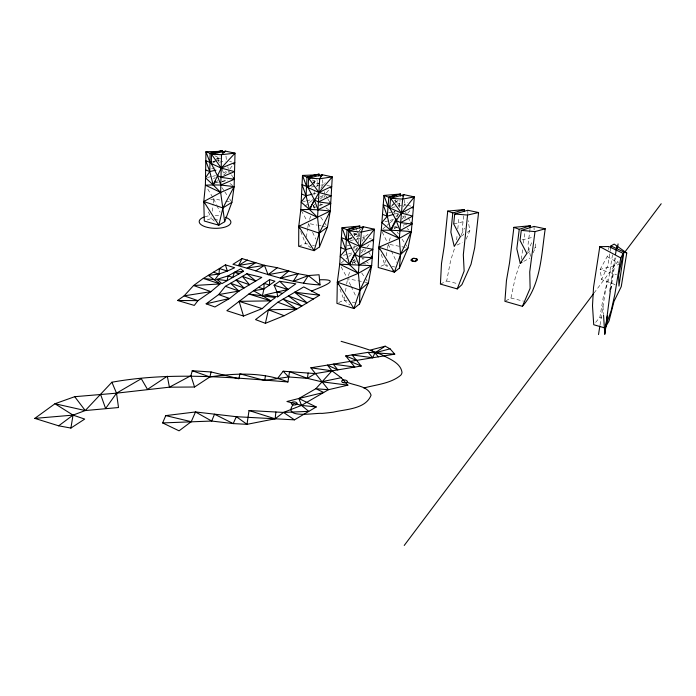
<?xml version="1.0" encoding="UTF-8"?>
<svg xmlns="http://www.w3.org/2000/svg" width="696" height="696" viewBox="0 0 696 696"><rect width="100%" height="100%" fill="white"/><g stroke="black" fill="none" stroke-linecap="round" stroke-linejoin="round"><path stroke-width="0.52" stroke-dasharray="3.48 2.61" d="M218.727 162.081L218.857 156.139M314.653 208.252L313.435 206.46L313.548 204.337M314.053 195.011L314.27 190.991M314.653 183.753L314.87 179.759M353.899 249.255L354.186 244.957M354.812 235.944L354.943 233.952L349.74 235.361M358.684 242.834L359.588 229.976M394.667 214.168L394.919 211.106L388.707 212.732M395.85 199.674L395.693 201.64L399.774 203.363L398.155 205.946M399.417 207.573L400.035 200.239M456.637 239.894L457.133 235.109M457.785 228.906L458.995 217.248M463.64 215.882L462.292 228.645L463.814 234.813M214.333 221.163L211.34 218.466L211.593 216.412M212.21 211.262L213.089 204.059M213.211 203.032L213.707 198.908L207.051 187.92M521.382 259.286L522.766 248.394M523.435 243.148L524.671 233.438M610.523 289.493L613.115 269.274M530.056 228.906L527.977 245.035L530.587 256.502M610.905 289.266L611.349 286.065M310.947 248.046L305.431 243.47L305.744 241.364M306.37 237.162L307.632 228.749M307.789 227.696L308.424 223.486L316.889 225.069M615.099 284.612L601.622 279.531L600.143 269.422L607.147 256.633L607.617 253.605M608.252 249.56L608.574 247.541M610.636 247.906L607.843 265.611L601.622 279.531M600.048 324.928L607.504 277.782M612.489 254.806L608.478 280.053L603.441 296.165L599.882 317.228L595.089 323.075M609.574 291.467L615.186 256.319M610.757 289.719L615.873 257.755M338.717 302.551L344.059 300.046L344.581 296.844M345.46 291.511L346.504 285.108M346.678 284.046L347.382 279.775M380.999 266.22L384.705 264.532L385.454 260.252M386.202 255.971L387.315 249.551M387.507 248.481L388.246 244.2L405.959 247.524M440.411 284.09L446.675 281.001L450.66 260.4L455.08 246.689M505.766 300.855L510.925 298.071L515.388 277.199L519.712 264.262M228.114 172.477L228.697 170.503M309.598 219.484L310.781 215.473M348.487 275.66L349.723 271.588M352.202 263.445L352.82 261.409M389.203 241.138L390.778 236.031M323.979 197.568L324.684 195.55M364.669 251.856L365.409 249.925M404.811 218.535L405.925 215.76M466.163 239.12L469.852 230.698L468.121 220.597M527.725 251.517L532.492 240.807M397.138 216.708L398.521 213.811M533.084 252.822L535.798 247.158L535.015 242.034M461.257 234.804L464.458 228.175M356.204 250.49L358.022 246.758M403.454 206.712L404.411 204.868L407.725 202.205M362.033 241.277L364.043 237.519L368.819 233.682M316.654 186.728L318.559 183.318L317.42 180.525M320.952 188.329L322.979 184.762L325.31 182.787M356.448 240.329L359.171 235.874L357.309 231.307M354.873 250.804L357.274 247.48M396.024 216.865L398.39 213.646M594.019 293.077L619.457 259.26M229.915 168.893L232.342 165.691M326.372 192.922L329.043 189.66M366.835 247.21L370.907 242.521M407.604 213.333L410.222 210.331M353.203 260.756L354.725 259.251M360.824 253.248L365.391 248.75M401.836 219.231L405.55 215.56M349.723 238.98L351.219 237.545M391.813 205.381L394.145 203.136M313.348 205.755L314.905 204.259M320.36 199.03L324.258 195.298M391.343 206.521L394.484 203.554M395.267 202.814L398.408 199.856M349.688 239.668L353.498 236.083M354.255 235.37L356.543 233.221M359.58 230.359L361.102 228.923M309.337 186.763L311.66 184.588M312.443 183.866L314.766 181.682L318.559 183.318L314.548 184.353M215.482 182.752L217.813 180.586M224.034 174.826L227.923 171.216M309.676 186.241L311.251 184.805M312.034 184.083L316.767 179.777M213.394 162.925L216.491 160.124M217.265 159.428L218.814 158.027L221.406 159.175M393.284 212.532L394.919 211.106M212.898 162.212L214.472 160.828M215.264 160.141L219.997 155.991M341.353 262.827L347.922 257.303M348.748 256.606L352.855 253.161M382.896 228.819L386.141 226.096M386.95 225.408L389.386 223.364M390.195 222.685L394.249 219.275L390.117 220.38M304.874 206.286L312.208 200.352M213.559 178.82L215.186 177.55M526.863 253.466L530.926 250.595M534.171 248.307L535.798 247.158M460.334 236.701L463.797 234.517M467.26 232.334L469.852 230.698M361.511 250.69L364.295 249.072M402.636 216.908L404.463 215.873M523.749 261.374L529.934 258.025M316.297 198.934L319.212 197.473M320.186 196.985L324.066 195.037M457.028 245.088L462.57 242.356M352.315 263.149L356.221 261.331M394.536 228.497L397.416 227.192M223.007 172.973L226.8 171.32M298.671 246.236L305.431 243.47L308.441 244.2M313.47 207.869L315.479 207.051M319.499 205.424L323.553 204.372M207.312 219.936L211.34 218.466L213.394 218.962M221.894 181.795L227.923 180.125M353.577 247.289L356.517 246.41M349.357 238.763L352.298 237.893M356.23 236.736L359.171 235.874L352.655 232.568M395.084 213.968L398.008 213.124M396.842 204.189L399.774 203.363L398.599 200.5M343.319 255.362L347.461 254.205M348.496 253.918L352.637 252.761M347 245.888L352.185 244.461M384.958 221.754L389.09 220.658M210.731 199.691L213.707 198.908L219.779 200.03M313.052 193.949L316.045 193.166M620.58 264.106L600.143 269.422L616.569 274.642M309.546 185.632L313.548 184.605M222.041 181.351L225.782 180.412L224.155 179.211M522.061 239.911L532.205 237.414M303.282 201.596L305.396 201.083M306.449 200.831L312.782 199.291M312.808 182.143L314.766 181.682M213.019 161.681L215.081 161.211M216.108 160.976L220.223 160.036M319.49 205.076L321.509 204.615L319.803 203.371M453.688 223.903L465.032 221.302M350.288 240.625L355.578 239.424M356.63 239.189L364.043 237.519L363.782 233.221M215.325 182.961L218.3 182.291M207.504 177.41L211.488 176.54M212.48 176.323L215.473 175.67M211.636 168.641L216.63 167.571M391.865 207.556L397.094 206.434M398.138 206.207L404.411 204.868L406.429 205.25M216.813 158.444L218.814 158.027M394.589 226.635L396.494 226.235M355.578 263.975L353.133 260.391L355.117 260M311.286 187.05L315.54 186.224M316.602 186.015L319.795 185.388M320.856 185.179L322.979 184.762L325.893 185.31M219.388 162.177L225.434 161.107M407.09 224.521L402.218 225.025L403.871 226.217M364.104 258.433L362.077 258.616L364.687 260.53M225.843 201.161L229.889 201.91M229.567 161.516L231.655 161.907M317.95 225.269L321.126 225.861M322.187 226.052L325.363 226.644M326.868 185.493L331.722 186.406M407.447 205.442L411.484 206.199M369.358 238.563L371.49 238.98M367.358 282.567L347.556 278.713L350.767 285.517M214.42 219.214L218.527 220.206M312.469 245.175L314.479 245.662M381.269 254.353L384.705 264.532L387.863 265.298M392.065 266.324L395.215 267.09M446.675 281.001L457.829 283.716M510.925 298.071L523.523 301.142M339.944 289.11L344.059 300.046L347.147 300.837M352.289 302.142L357.44 303.456M394.667 227.114L397.79 227.957M313.435 206.46L315.41 206.999M353.133 260.391L356.213 261.27M362.39 263.018L367.531 264.48M599.882 317.228L601.709 317.976M354.943 233.952L359.171 235.874M214.786 155.721L220.406 158.601M312.339 179.994L318.559 183.318M607.147 256.633L618.788 263.114M394.284 200.309L399.774 203.363M407.169 228.61L408.822 229.802M325.876 207.808L330.252 211.001M365.557 261.174L369.907 264.367M229.958 183.492L234.134 186.58M384.705 264.532L389.569 268.334M344.059 300.046L349.81 304.978M393.631 226.835L394.832 228.593M397.233 232.107L398.434 233.865M402.036 239.128L404.437 242.643M405.037 243.522L407.438 247.036M361.685 272.928L364.739 277.4M365.348 278.296L367.183 280.984M320.76 217.196L323.814 221.676M324.423 222.572L326.259 225.252M221.85 187.511L224.216 190.982M224.808 191.852L227.183 195.332M229.55 198.804L231.916 202.284M229.262 171.373L230.95 174.009M231.516 174.887L232.638 176.636M368.367 251.526L370.585 255.049M325.606 195.446L327.303 198.143M327.868 199.047L328.999 200.839M407.995 217.587L410.266 221.258M301.316 210.514L306.892 220.71M341.179 266.925L346.573 276.895M382.208 232.055L387.324 242.339M213.707 198.908L216.447 204.607M216.908 205.555L220.11 212.202M308.424 223.486L310.729 228.366M312.574 232.264L315.81 239.085M351.228 286.482L355.821 296.209M388.246 244.2L390.926 249.942M391.378 250.899L396.737 262.375M208.409 211.88L211.34 218.466M355.813 227.662L356.935 230.393M300.733 231.368L305.431 243.47M222.076 168.693L223.929 174.548M227.801 166.675L228.245 168.589M324.423 191.609L325.032 194.549M364.043 237.519L364.46 239.615M405.725 211.845L406.29 214.829M225.982 156.043L226.357 159.958M322.631 179.759L322.979 184.762M602.971 306.466L603.458 313.931M404.159 199.769L404.411 204.868M467.773 210.253L467.912 214.385M534.049 226.417L534.119 230.62M204.902 216.752A15.851 6.429 1.3 0 1 210.827 215.603M215.255 215.464A15.851 6.429 1.3 0 1 218.579 215.69"/><path stroke-width="1.04" d="M269.596 279.609L269.509 285.047L264.141 283.411L263.897 288.988L262.435 295.722L270.866 300.863L275.451 297.566L248.881 294.017L226.861 310.686L243.504 316.054L262.183 308.615L270.866 300.863L248.881 294.017L269.596 279.609L274.937 281.228L263.897 288.988L253.553 290.78L262.435 295.722M211.801 163.36L209.94 162.386L205.946 151.711L210.105 153.329L209.774 171.573L213.15 184.91L220.649 192.435L224.678 221.702L218.814 225.208L204.293 221.032L203.789 201.527L205.39 185.171L205.946 151.711L218.953 151.424L222.476 150.554L222.433 152.554M234.134 186.58L220.649 192.435L203.789 201.527L218.814 225.208L222.911 207.956L234.134 186.58L220.815 185.058L217.317 175.453L211.314 163.595L211.497 154.216L225.521 151.154L235.022 153.155L234.134 186.58L231.916 202.284L224.678 221.702M359.493 303.978L359.98 290.093L358.397 273.284L361.311 232.081L363.39 226.774L374.387 229.21L371.647 265.646L368.401 282.776L359.493 303.978L353.916 308.511L336.942 303.378L337.325 282.15L339.709 264.202L342.04 227.722L359.858 226.043L359.719 228.01M315.131 174.94L307.014 177.149L306.066 195.776L309.45 209.487L317.559 217.343L319.273 233.151L319.499 246.88L314.105 250.664L298.671 246.236L298.775 226.322L300.803 209.592L302.499 175.427L315.131 174.94L319.064 174.122L318.951 176.166M330.252 211.001L298.775 226.322L314.105 250.664L319.273 233.151L330.252 211.001L317.976 209.8L314.357 199.909L308.102 187.676L308.598 178.098L322.274 174.757L332.288 176.871L330.252 211.001L327.477 227.044L319.499 246.88M352.968 228.662L355.439 226.748L347.06 229.741L345.755 249.646L349.392 264.506L358.397 273.284L371.647 265.646L359.98 290.093L353.916 308.511L337.325 282.15L358.397 273.284L339.709 264.202L371.647 265.646M177.611 300.481L197.925 300.646L184.136 295.852L210.966 291.641L193.566 285.534L220.11 283.933L203.328 278.444L214.89 279.714L219.04 274.041L219.414 268.543L227.348 271.057L234.665 267.734L225.417 264.837L203.328 278.444L193.566 285.534L184.136 295.852L177.611 300.481L194.288 305.413L197.925 300.646L210.966 291.641L220.11 283.933L208.321 275.399L219.04 274.041L227.348 271.057L225.417 264.837M371.133 255.928L372.247 257.694L358.962 265.237L355.012 254.458L348.174 241.103L348.853 230.855L363.39 226.774L361.868 228.21M393.814 196.663L396.25 194.776L388.803 197.246L387.298 216.204L390.691 230.228L399.33 238.354L400.557 254.414L399.417 268.108L394.432 272.127L378.215 267.481L378.859 247.237L381.277 230.185L383.975 195.437L400.548 194.001L400.374 196.081M392.814 270.866L394.432 272.127L400.557 254.414L411.301 231.603L399.974 230.689L396.25 220.545L389.769 208L390.552 198.247L403.906 194.671L414.355 196.881L411.301 231.603L408.039 247.915L399.417 268.108M464.302 209.557L447.728 211.097L444.213 246.297L441.49 263.584L440.411 284.09L457.255 288.91L461.892 284.699L471.035 264.236L474.689 247.706L478.578 212.541L467.773 210.253L454.697 214.029L453.688 223.903L460.334 236.701L454.253 246.454L450.86 232.186L452.818 212.976L464.302 209.557L464.084 211.662M478.578 212.541L467.564 215.047L463.318 254.797L464.145 271.04L457.255 288.91M275.886 412.006L275.12 418.801L247.002 424.334L233.212 423.594L211.688 421.045L162.638 422.924L165.761 415.608L195.515 411.962L236.344 416.695L294.452 419.853L316.236 406.96L298.862 398.495L286.943 401.505L301.49 405.403L316.236 406.96M530.465 225.704L513.909 227.348L509.515 263.001L506.453 280.549L504.905 301.316L522.409 306.318C540.879 285.29 541.323 255.093 545.229 228.801L534.049 226.417L521.287 230.402L520.025 240.416L526.863 253.466L520.216 263.288L516.823 248.768L519.26 229.306L530.465 225.704L530.187 227.836M603.528 314.992L604.798 334.184L610.392 290.554M545.229 228.801L534.998 231.594L529.734 271.858L530.126 288.301L522.409 306.318M287.935 381.947C263.132 372.003 235.892 373.047 209.905 376.919L194.567 387.011L169.415 387.185L116.519 393.17L74.724 396.685L54.958 403.741L34.8 418.383L73.028 415.112L85.251 410.553L111.899 382.226C170.242 371.664 229.306 377.293 287.935 381.947L289.536 371.681L307.388 378.354L321.587 381.765L347.887 385.158L341.171 377.719L331.966 370.837L327.468 365.104L337.804 369.88L333.28 364.156L354.812 367.079L345.712 355.934L368.097 352.341L394.762 354.168L390.047 348.818L385.192 346.199L370.681 349.975L374.926 352.863L378.337 356.839M604.798 334.184L607.269 316.001M347.887 385.158L328.442 389.716L310.834 367.801L331.966 370.837L315.862 388.716L298.862 398.495L301.49 405.403L308.798 411.353L283.507 412.423L249.029 410.544L247.002 424.334L236.344 416.695L233.212 423.594L214.525 414.207L211.688 421.045L195.515 411.962L191.243 421.689L179.063 430.841L162.638 422.924M194.567 387.011L190.921 375.692L192.235 370.742L211.097 371.96L238.893 378.789L239.894 373.822L264.68 380.451L288.614 376.962L307.388 378.354L308.171 373.065M610.94 245.958L623.912 251.995L618.953 286.065L618.622 275.294L623.172 253.396L608.73 246.532L599.795 246.671L593.531 287.387L592.496 305.718L593.723 324.745L604.998 327.973L609.035 320.969L614.037 301.281L621.25 286.621L626.748 253.013L614.185 244.079L610.94 245.958L610.636 247.906M598.517 334.576L599.874 325.998M615.525 254.197L616.717 246.741M617.413 248.167L618.091 243.913M623.172 253.396L620.754 257.911L614.829 294.53L611.184 310.651L604.998 327.973M34.8 418.383L58.673 425.822L70.905 428.066L73.028 415.112L54.958 403.741L85.251 410.553L118.511 407.534L116.519 393.17L111.899 382.226M264.68 380.451L265.507 375.475M265.394 323.309L268.43 309.79L277.843 302.238L303.726 286.926L319.603 295.208L296.618 309.215L284.168 315.714L265.394 323.309L255.528 319.603L268.43 309.79L296.618 309.215L283.063 299.15L301.777 306.075L288.431 295.974L307.084 302.838L294.747 292.242L319.603 295.208M211.097 371.96L209.905 376.919L192.235 370.742M243.556 271.292L234.535 272.293L232.638 277.469L228.149 275.877L216.943 279.383L221.902 283.663L243.556 271.292L240.72 268.813L228.149 275.877L227.035 280.645L216.943 279.383M223.947 152.537L225.521 151.154L221.485 154.677L220.649 192.435L205.39 185.171L213.15 184.91L221.189 168.101L235.022 153.155L221.485 154.677L211.497 154.216L221.189 168.101L234.535 171.634L220.98 177.341L217.317 175.453M277.452 378.58L283.176 371.212L315.236 373.587L361.215 366.026L352.037 354.916L372.699 357.753L374.926 352.863L385.192 346.199M396.215 218.64L390.691 230.228L381.277 230.185L399.33 238.354L411.301 231.603M351.619 247.88L345.755 249.646L340.214 256.232L349.392 264.506L354.838 253.292M320.012 284.908L308.311 275.564L293.277 281.349L298.106 273.728L280.323 278.2L288.831 270.962L268.082 274.676L264.463 265.341L247.132 268.108L255.823 262.627L238.658 265.428L242.034 258.608L264.463 265.341L277.278 267.708L298.106 273.728L308.311 275.564L319.081 274.755L320.012 284.908C289.849 283.55 261.792 271.692 232.942 264.306L242.034 258.608M314.696 199.195L309.45 209.487L300.803 209.592L317.559 217.343L319.699 178.776L322.274 174.757L320.699 176.192M314.357 199.909L318.411 201.927L331.165 195.741L318.933 192.488L308.598 178.098L319.699 178.776L332.288 176.871L318.933 192.488L309.45 209.487L301.177 202.11L306.066 195.776L312.052 194.21M215.925 170.129L209.774 171.573L205.511 177.845L213.15 184.91L215.63 180.403M349.392 264.506L355.012 254.458L360.276 246.741L374.387 229.21L361.311 232.081L348.853 230.855L360.276 246.741L372.873 249.368L359.562 256.824L355.012 254.458M396.25 220.545L400.652 222.676L412.667 216.082L401.453 213.072L390.552 198.247L402.627 199.117L414.355 196.881L401.453 213.072L396.25 220.545L390.691 230.228L381.86 222.581L387.298 216.204L393.136 214.525M303.578 283.037L308.311 275.564M404.228 545.447L593.366 293.947M624.677 252.317L661.2 203.754M233.56 164.091L234.778 162.49L221.189 168.101L211.314 163.595M225.391 286.308L218.657 294.582L206.147 303.795L214.899 306.98L229.567 298.48L238.928 291.067L261.8 277.417L246.845 273.772L225.391 286.308L238.928 291.067L218.657 294.582L229.567 298.48L206.147 303.795M330.382 188.033L331.722 186.406L318.933 192.488L308.102 187.676M292.99 404.837C282.237 419.401 316.619 412.563 321.926 413.415A123.418 60.839 2.5 0 0 333.436 412.128C345.973 409.152 365.652 409.204 371.09 395.171C367.923 385.784 354.856 385.801 347.052 382.191M372.264 240.964L373.621 239.398L360.276 246.741L348.174 241.103M412.189 208.078L413.502 206.581L401.453 213.072L389.769 208M392.17 228.758L390.691 230.228L399.974 230.689L411.971 224.008L410.831 222.172M311.008 208L309.45 209.487L317.976 209.8L330.696 203.545L329.565 201.744M402.332 196.15L403.906 194.671L402.627 199.117L399.33 238.354L378.859 247.237L379.546 249.272M415.268 260.635L415.547 260.826M414.746 261.557L411.988 260.843M408.039 247.915L400.557 254.414L378.859 247.237L394.432 272.127M368.401 282.776L359.98 290.093L337.325 282.15L338.073 284.133M298.862 398.495L323.718 392.474L315.862 388.716L328.442 389.716L301.49 405.403L283.507 412.423L275.12 418.801L249.029 410.544M268.082 274.676L277.278 267.708M58.673 425.822L73.028 415.112L84.694 419.088L70.905 428.066M327.477 227.044L319.273 233.151L298.775 226.322L299.558 228.34M277.695 296.818L295.817 283.811L279.722 281.28L274.111 285.212L276.869 291.728L277.695 296.818L264.697 294.974L287.944 289.458L279.722 281.28M217.204 152.668L218.953 151.424L210.105 153.329L211.976 154.286M255.832 270.857L264.463 265.341M231.916 202.284L222.911 207.956L203.789 201.527L204.633 203.406M238.658 265.428L247.393 259.991M307.388 378.354L315.236 373.587M520.216 263.288L521.983 262.331M190.921 375.692L169.415 387.185L167.31 376.188L147.482 389.377L141.297 378.711L116.519 393.17L105.609 408.517L100.581 394.354M233.204 177.515L234.326 179.272L220.815 185.058L213.15 184.91M311.617 291.05C318.542 287.935 344.581 278.957 319.542 279.792M349.357 238.763L346.408 239.633L341.414 237.597L345.755 249.646L340.77 247.593M348.27 240.581L346.408 239.633L342.04 227.722L347.06 229.741L359.858 226.043M390.004 206.112L388.055 206.669L383.244 204.833L387.298 216.204L382.504 214.359M389.873 207.695L388.055 206.669L383.975 195.437L388.803 197.246L400.548 194.001M374.926 352.863L390.047 348.818M308.546 185.893L306.545 186.406L302.038 184.666L306.066 195.776L301.577 194.027M308.311 187.363L306.545 186.406L302.499 175.427L307.014 177.149L319.064 174.122M211.993 161.916L209.94 162.386L205.799 160.759L209.774 171.573L205.642 169.928M210.105 153.329L222.476 150.554M363.938 388.011C376.266 384.54 390.639 383.722 400.792 375.179A17.913 9.022 4.8 0 0 402.001 372.264C400.574 363.051 390.004 359.188 382.765 355.23C369.376 349.235 355.143 345.512 341.127 341.318M321.587 381.765L341.171 377.719M310.834 367.801L394.762 354.168M243.504 316.054L239.102 301.342L270.866 300.863M359.562 256.824L372.247 257.694M454.697 214.029L467.564 215.047M521.287 230.402L534.998 231.594M400.652 222.676L411.971 224.008M318.411 201.927L330.696 203.545M220.98 177.341L234.326 179.272M165.761 415.608L191.243 421.689M416.339 258.834L414.685 258.407A1.775 0.757 5.1 0 0 413.798 258.312A2.01 0.853 5.1 0 0 413.111 258.381A1.74 0.739 5.1 0 0 412.598 258.547L411.084 259.913A1.749 0.748 5.1 0 0 411.066 260.217A1.958 0.835 5.1 0 0 411.336 260.539A1.766 0.757 5.1 0 0 411.832 260.791L414.825 261.478M274.111 285.212L287.944 289.458M258.512 287.335L263.897 288.988M276.869 291.728L282.402 293.434M239.102 301.342L262.183 308.615M213.42 272.249L219.04 274.041M234.535 272.293L239.006 273.867M623.912 251.995L626.748 253.013M294.747 292.242L313.339 299.028M513.909 227.348L519.26 229.306M447.728 211.097L452.818 212.976M277.843 302.238L296.618 309.215M268.43 309.79L284.168 315.714M345.712 355.934L356.552 360.38M350.192 361.415L361.215 366.026M347.06 229.741L349.853 231.15M307.014 177.149L309.676 178.567M599.795 246.671L620.754 257.911M388.803 197.246L391.543 198.778M283.507 412.423L294.452 419.853M246.845 273.772L255.763 281.019L242.373 276.39L249.542 284.734L236.092 280.053L244.07 287.996L230.576 283.281L238.928 291.067M283.176 371.212L288.614 376.962M368.097 352.341L372.699 357.753M74.724 396.685L85.251 410.553M416.382 258.964A1.549 0.661 5.2 0 1 416.947 259.234L417.182 259.512A1.627 0.696 5.2 0 1 417.139 259.843L415.129 261.679L417.374 259.895A1.836 0.783 5.2 0 0 417.426 259.512A2.149 0.913 5.2 0 0 417.243 259.269L417.148 259.19A1.74 0.739 5.2 0 0 416.66 258.938L414.607 258.503A1.522 0.652 5.1 0 0 413.763 258.425L413.685 258.425A1.731 0.739 5.1 0 0 413.241 258.477A1.522 0.652 5.1 0 0 412.719 258.677L411.371 259.895A1.54 0.661 5.1 0 0 411.31 260.217A1.705 0.731 5.1 0 0 411.553 260.495A1.557 0.661 5.1 0 0 411.98 260.722M225.495 217.256A15.851 6.429 1.3 0 1 226.644 226.496A15.851 6.429 1.3 0 1 203.919 226.261A15.851 6.429 1.3 0 1 204.067 217.039M414.729 261.13L414.729 261.13M414.999 260.887L414.999 260.887M292.607 404.707A2.941 1.557 2.3 0 0 297.14 403.619A2.941 1.557 2.3 0 0 292.877 402.027A2.941 1.557 2.3 0 0 292.607 404.707M342.884 382.539A2.836 1.453 3.8 0 0 347.339 381.695A2.836 1.453 3.8 0 0 343.319 380.042A2.836 1.453 3.8 0 0 342.884 382.539"/></g></svg>
